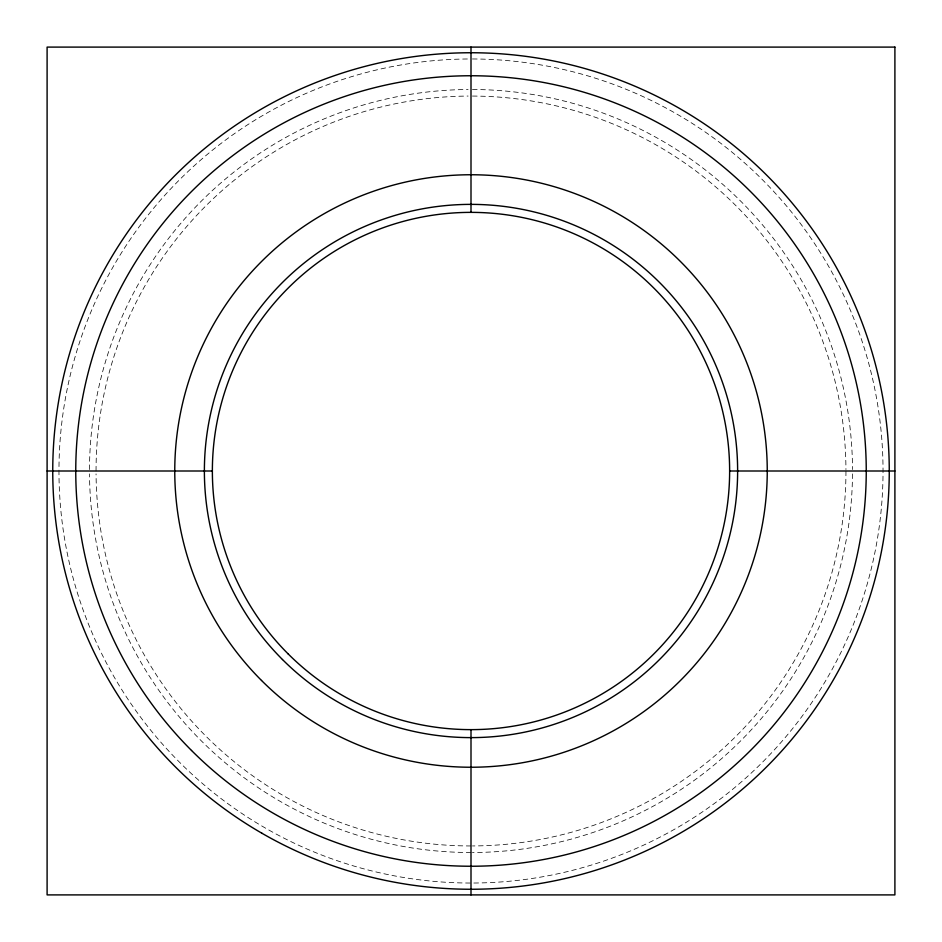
<?xml version="1.0" encoding="UTF-8"?>
<svg xmlns="http://www.w3.org/2000/svg" width="942" height="942" viewBox="0 0 942 942"><rect width="100%" height="100%" fill="white"/><g stroke="black" fill="none" stroke-linecap="round" stroke-linejoin="round"><path stroke-width="0.71" stroke-dasharray="4.71 3.53" d="M852.498 473.908A381.51 381.51 0 0 1 472.448 852.51M471 852.51A381.51 381.51 0 0 1 89.502 473.908M89.49 469.552A381.51 381.51 0 0 1 468.092 89.502M472.448 89.49A381.51 381.51 0 0 1 852.51 469.552M472.437 58.969A412.031 412.031 0 0 1 827.83 677.015A412.031 412.031 0 0 1 114.889 678.264A412.031 412.031 0 0 1 468.115 58.981M845.951 471A374.951 374.951 0 0 1 472.448 845.94M471 845.951A374.951 374.951 0 0 1 96.06 473.897M96.049 471A374.951 374.951 0 0 1 468.103 96.06M472.448 96.06A374.951 374.951 0 0 1 845.94 469.552"/><path stroke-width="1.41" d="M47.1 471L212.374 471M729.626 471L894.9 471M471 47.1L471 212.374M471 729.626L471 894.9M894.9 47.1L47.1 47.1L47.1 894.9L894.9 894.9L894.9 47.1M261.876 833.223A418.26 418.26 0 0 0 889.26 471A418.26 418.26 0 0 0 261.876 108.777A418.26 418.26 0 0 0 261.876 833.223M191.52 750.48A395.251 395.251 0 0 0 852.781 573.301A395.251 395.251 0 0 0 368.699 89.219A395.251 395.251 0 0 0 191.52 750.48M261.523 680.477A296.259 296.259 0 0 0 757.156 547.679A296.259 296.259 0 0 0 394.321 184.844A296.259 296.259 0 0 0 261.523 680.477M282.47 659.53A266.633 266.633 0 0 0 728.543 540.013A266.633 266.633 0 0 0 401.987 213.457A266.633 266.633 0 0 0 282.47 659.53M288.122 653.878A258.626 258.626 0 0 0 720.818 537.941A258.626 258.626 0 0 0 404.059 221.182A258.626 258.626 0 0 0 288.122 653.878"/></g></svg>
